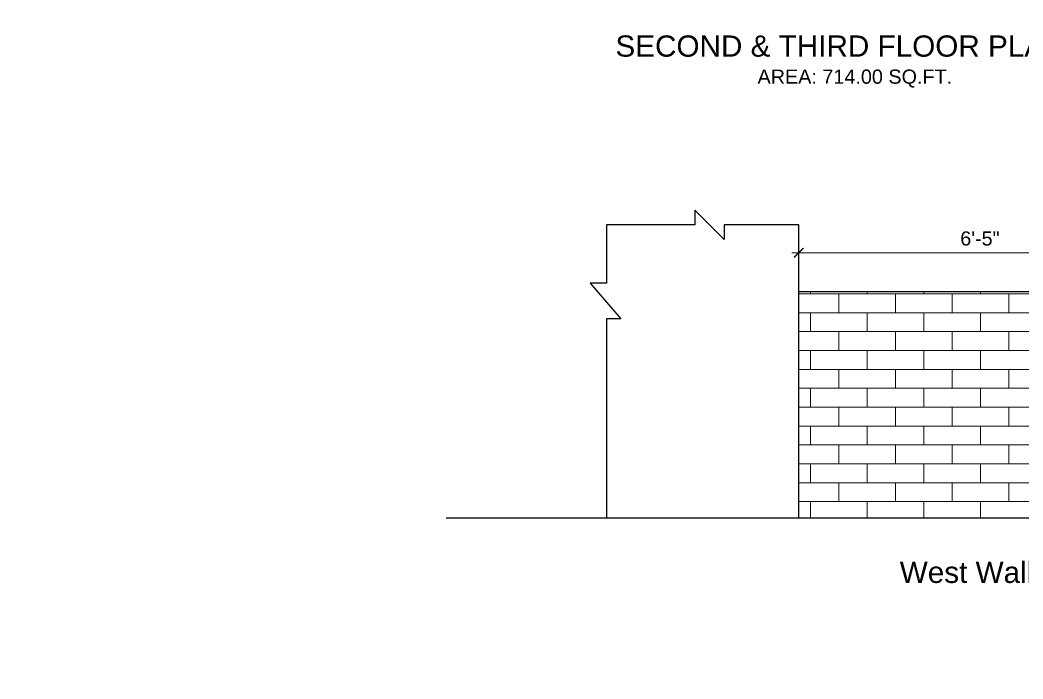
# Model space of a CAD drawing. Header units: inches. Extents: x 122663 to 154153, y 34228 to 39758.
# Drawn here: x 129049.5 to 129474.4, y 36911.4 to 37190.6 of the extents above; entities that cross this region are included whole.
import ezdxf

# ---------------------------------------------------------------- set-up
doc = ezdxf.new("R2010")
doc.units = ezdxf.units.IN
doc.header["$MEASUREMENT"] = 0
doc.header["$PDMODE"] = 35
for name, color, linetype, lineweight in [('SITE BOUNDARY', 1, 'Continuous', 30), ('TEXT', 255, 'Continuous', 35), ('Windows', 151, 'Continuous', 15)]:
    doc.layers.add(name, color=color, linetype=linetype, lineweight=lineweight)
doc.styles.get("Standard").update_dxf_attribs({"font": 'arial.ttf'})
doc.dimstyles.new('Copy(2) of Standard', dxfattribs={"dimtxt": 6, "dimasz": 4, "dimexe": 0, "dimexo": 6, "dimgap": 3, "dimtad": 1, "dimdec": 0, "dimlfac": 0.5, "dimzin": 0, "dimdsep": 46, "dimlunit": 4, "dimtxsty": 'Standard', "dimblk": 'ARCHTICK', "dimcen": 0.09, "dimdle": 3, "dimclrd": 256, "dimadec": 0, "dimazin": 0, "dimtfac": 1, "dimtdec": 0, "dimtofl": 0, "dimtmove": 0, "dimatfit": 3, "dimfxl": 1, "dimfxlon": 1, "dimtolj": 1, "dimtzin": 0, "dimlwd": -1, "dimarcsym": 0})

# ---------------------------------------------------------------- blocks, each defined once
blk = doc.blocks.new('_ArchTick')
at = {"color": 0, "linetype": 'ByBlock', "const_width": 0.15}
blk.add_lwpolyline([(-0.5, -0.5), (0.5, 0.5)], dxfattribs=at)
blk = doc.blocks.new('*D593')
at = {"layer": 'Defpoints', "color": 0, "transparency": 16777216}
for p in [(129532.94, 37091.91), (129379.42, 36979.54), (129532.94, 36979.54)]:
    blk.add_point(p, dxfattribs=at)
at = {"layer": 'Windows', "transparency": 16777216}
blk.add_line((129376.42, 37091.91), (129535.94, 37091.91), dxfattribs=at)
at = {"layer": 'Windows', "color": 0, "lineweight": -2, "transparency": 16777216}
for p, q in [((129379.42, 37090.91), (129379.42, 37091.91)), ((129532.94, 37090.91), (129532.94, 37091.91))]:
    blk.add_line(p, q, dxfattribs=at)
at = {"layer": 'Windows', "transparency": 16777216, "xscale": 4, "yscale": 4, "zscale": 4, "rotation": 180}
blk.add_blockref('_ArchTick', (129379.42, 37091.91), dxfattribs=at)
at = {"layer": 'Windows', "transparency": 16777216, "xscale": 4, "yscale": 4, "zscale": 4}
blk.add_blockref('_ArchTick', (129532.94, 37091.91), dxfattribs=at)
at = {"layer": 'Windows', "color": 0, "lineweight": -2, "transparency": 16777216, "insert": (129456.18, 37097.97), "char_height": 6, "attachment_point": 5}
blk.add_mtext('\\A1;6\'-5"', dxfattribs=at)
blk = doc.blocks.new('*D595')
at = {"layer": 'Defpoints', "color": 0, "transparency": 16777216}
for p in [(129379.42, 37075.51), (129379.42, 36979.54), (129560.57, 36979.54)]:
    blk.add_point(p, dxfattribs=at)
at = {"layer": 'Windows', "color": 0, "lineweight": -2, "transparency": 16777216}
for p, q in [((129559.57, 37075.51), (129560.57, 37075.51)), ((129559.57, 36979.54), (129560.57, 36979.54))]:
    blk.add_line(p, q, dxfattribs=at)
at = {"layer": 'Windows', "transparency": 16777216}
blk.add_line((129560.57, 37078.51), (129560.57, 36976.54), dxfattribs=at)
at = {"layer": 'Windows', "transparency": 16777216, "xscale": 4, "yscale": 4, "zscale": 4}
for p, rotation in [((129560.57, 37075.51), 90), ((129560.57, 36979.54), 270)]:
    blk.add_blockref('_ArchTick', p, dxfattribs=dict(at, rotation=rotation))
at = {"layer": 'Windows', "color": 0, "lineweight": -2, "transparency": 16777216, "insert": (129554.57, 37027.52), "char_height": 6, "attachment_point": 5, "rotation": 90}
blk.add_mtext("\\A1;4'", dxfattribs=at)

msp = doc.modelspace()

# ---------------------------------------------------------------- hatches: boundary and pattern name
at = {"layer": 'Windows'}
h = msp.add_hatch(dxfattribs=at)
h.set_pattern_fill('AR-BRSTD', color=256, scale=3)
h.set_pattern_definition([(0, (20400.432, -178.128), (0, 8.001), []), (90, (20400.432, -178.128), (-12, 8.001), [8.001, -8.001])])
h.paths.add_polyline_path([(129379.42, 36979.54), (129532.94, 36979.54), (129532.94, 37075.51), (129379.42, 37075.51)])

# ---------------------------------------------------------------- linework, layer by layer
at = {"layer": 'SITE BOUNDARY'}
msp.add_circle((130143.63, 37296.4), 2461.59, dxfattribs=at)
at = {"layer": 'Windows', "lineweight": -2}
for p, q in [((129335.45, 37110.05), (129335.45, 37103.83)), ((129347.79, 37097.61), (129335.45, 37110.05)), ((129335.45, 37103.83), (129297.92, 37103.83)), ((129297.92, 37103.83), (129297.92, 37079.07)), ((129379.42, 37103.83), (129347.79, 37103.83)), ((129347.79, 37103.83), (129347.79, 37097.61)), ((129379.42, 37075.51), (129379.42, 37103.83)), ((129297.92, 37079.07), (129291.02, 37079.07)), ((129291.02, 37079.07), (129304.04, 37063.93)), ((129379.42, 36979.54), (129379.42, 37075.51)), ((129379.42, 37075.51), (129532.94, 37075.51)), ((129297.92, 37063.93), (129297.92, 36979.54)), ((129304.04, 37063.93), (129297.92, 37063.93)), ((129600.5, 36979.54), (129230, 36979.54))]:
    msp.add_line(p, q, dxfattribs=at)

# ---------------------------------------------------------------- texts
at = {"layer": 'TEXT'}
for s, width, gutter_width, heights, insert, char_height, attachment_point in [('\\pi27.96353;SECOND & THIRD FLOOR PLAN', 245.0498, 2.25, [37.88], (129273.79, 37174.91), 9, 7), ('\\pi81.66067;AREA: 714.00 SQ.FT.', 245.0498, 2.25, [37.88], (129280.29, 37161.93), 6, 7), ('West Wall Elevation', 179.408, 4.86, [0], (129533.99, 36961.05), 9, 3)]:
    msp.add_mtext_dynamic_manual_height_columns(s, width=width, gutter_width=gutter_width, heights=heights, dxfattribs=dict(at, insert=insert, char_height=char_height, attachment_point=attachment_point))

# ---------------------------------------------------------------- dimensions: what is measured, and where the dimension line sits
at = {"layer": 'Windows', "lineweight": -2}
for base, p1, p2, angle, picture, middle in [((129532.94, 37091.91), (129379.42, 36979.54), (129532.94, 36979.54), 180, '*D593', (129456.18, 37097.97)), ((129560.57, 36979.54), (129379.42, 37075.51), (129379.42, 36979.54), 90, '*D595', (129554.57, 37027.52))]:
    dim = msp.add_linear_dim(base=base, p1=p1, p2=p2, angle=angle, dimstyle='Copy(2) of Standard', dxfattribs=at)
    dim.commit()
    dim.dimension.update_dxf_attribs({"geometry": picture, "text_midpoint": middle})

doc.saveas('drawing.dxf')
